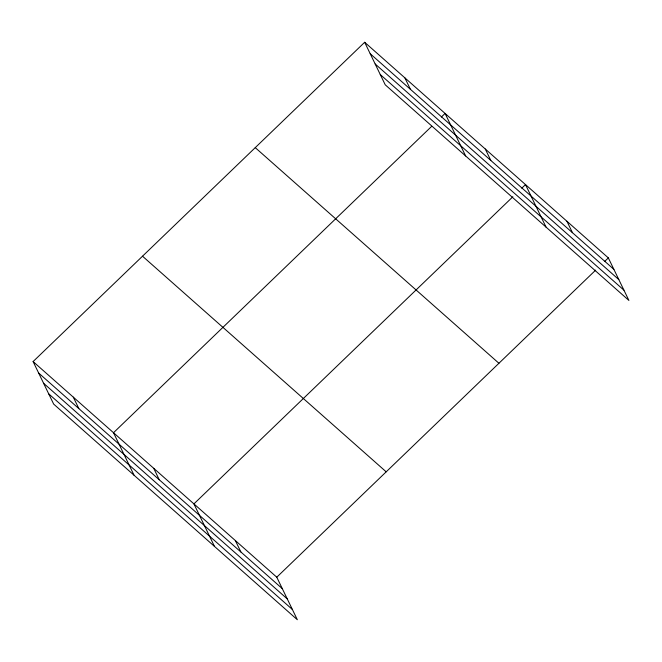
<?xml version="1.0" encoding="UTF-8"?>
<svg xmlns="http://www.w3.org/2000/svg" width="662" height="662" viewBox="0 0 662 662"><rect width="100%" height="100%" fill="white"/><g stroke="black" fill="none" stroke-linecap="round" stroke-linejoin="round"><path stroke-width="0.99" d="M33.1 361.568L276.774 577.198L297.329 619.723L53.655 404.093L33.1 361.568L364.671 42.277L608.345 257.907L628.9 300.432L385.226 84.802L364.671 42.277M431.682 126.334L113.508 432.725L134.072 475.25M441.364 117.017L445.079 113.434L465.643 155.959M512.843 196.78L193.925 503.881L214.48 546.407M521.772 188.182L525.496 184.599L546.051 227.124M276.774 577.198L595.692 270.096M604.621 261.49L608.345 257.907M370.207 53.73L613.881 269.36M375.164 63.982L618.838 279.612M380.269 74.549L623.943 290.179M255.251 147.643L498.925 363.272M142.52 256.202L386.194 471.832M38.636 373.02L282.31 588.65M43.593 383.273L287.267 598.903M48.698 393.832L292.372 609.47M566.92 221.249L572.456 232.701M485.287 149.016L490.823 160.469M404.879 77.859L410.415 89.312M235.349 540.54L240.885 551.992M153.716 468.307L159.252 479.751M73.308 397.142L78.844 408.595"/></g></svg>
